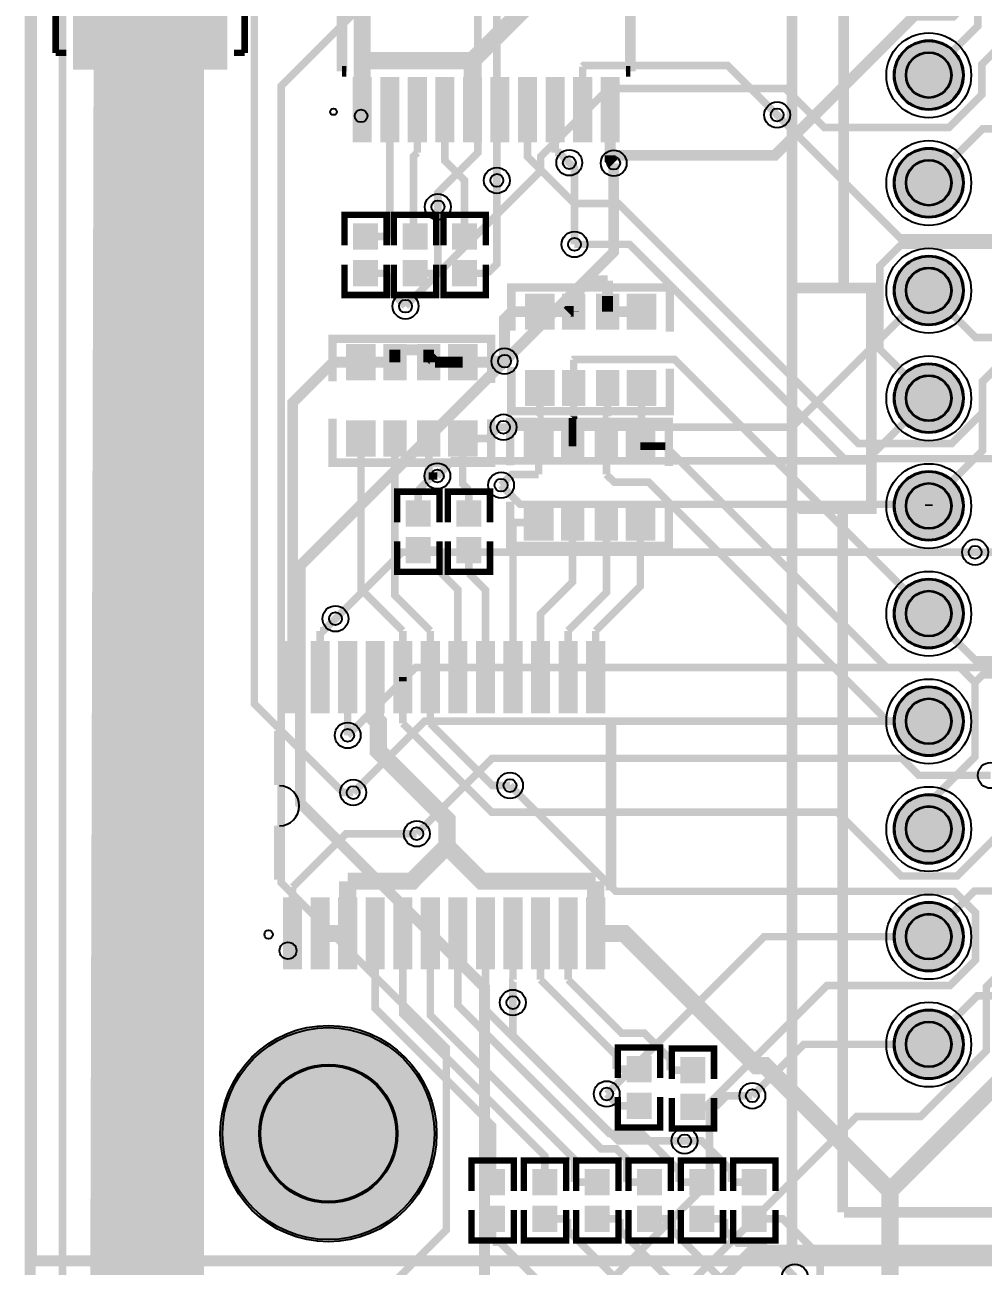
# Model space of a CAD drawing. Header units: millimetres. Extents: x 0 to 210, y -1 to 136.
# Drawn here: x -0.21 to 22.39, y 35.08 to 64.36 of the extents above; entities that cross this region are included whole.
import ezdxf

# ---------------------------------------------------------------- set-up
doc = ezdxf.new("R2010")
doc.units = ezdxf.units.MM
for name, color, linetype, true_color in [('BoardOutLine', 7, 'Continuous', 0xff00ff), ('BottomLayer', 7, 'Continuous', 0x0000ff), ('BottomSolderMaskLayer', 7, 'Continuous', 0xaa00ff), ('Document', 7, 'Continuous', 0xffffff), ('Hole', 7, 'Continuous', 0x222222), ('Multi-Layer', 7, 'Continuous', 0xc0c0c0), ('TopLayer', 7, 'Continuous', 0xff0000), ('TopPasteMaskLayer', 7, 'Continuous', 0x808080), ('TopSilkLayer', 7, 'Continuous', 0xffcc00), ('TopSolderMaskLayer', 7, 'Continuous', 0x800080)]:
    doc.layers.add(name, color=color, linetype=linetype, true_color=true_color)

msp = doc.modelspace()

# ---------------------------------------------------------------- hatches: boundary and pattern name
at = {"layer": 'BottomSolderMaskLayer'}
for points in [[(20.282, 63.17, 1), (21.933, 63.17, 1)], [(20.282, 60.63, 1), (21.933, 60.63, 1)], [(20.282, 58.09, 1), (21.933, 58.09, 1)], [(20.282, 55.55, 1), (21.933, 55.55, 1)], [(20.282, 53.01, 1), (21.933, 53.01, 1)], [(20.282, 50.47, 1), (21.933, 50.47, 1)], [(20.282, 47.93, 1), (21.933, 47.93, 1)], [(20.282, 45.39, 1), (21.933, 45.39, 1)], [(20.282, 42.85, 1), (21.933, 42.85, 1)], [(20.282, 40.31, 1), (21.933, 40.31, 1)], [(4.399, 38.204, 1), (9.5, 38.204, 1)]]:
    msp.add_hatch(color=256, dxfattribs=at).paths.add_polyline_path(points)
at = {"layer": 'Multi-Layer'}
for points in [[(20.308, 63.17, 1), (21.908, 63.17, 1)], [(20.308, 60.63, 1), (21.908, 60.63, 1)], [(20.308, 58.09, 1), (21.908, 58.09, 1)], [(20.308, 55.55, 1), (21.908, 55.55, 1)], [(20.308, 53.01, 1), (21.908, 53.01, 1)], [(20.308, 50.47, 1), (21.908, 50.47, 1)], [(20.308, 47.93, 1), (21.908, 47.93, 1)], [(20.308, 45.39, 1), (21.908, 45.39, 1)], [(20.308, 42.85, 1), (21.908, 42.85, 1)], [(20.308, 40.31, 1), (21.908, 40.31, 1)]]:
    msp.add_hatch(color=256, dxfattribs=at).paths.add_polyline_path(points)
at = {"layer": 'TopLayer'}
for points in [[(4.543, 63.328), (4.543, 67.328), (0.943, 67.328), (0.943, 63.328)], [(7.544, 63.103), (7.944, 63.103), (7.944, 61.609), (7.544, 61.609)], [(8.194, 63.103), (8.594, 63.103), (8.594, 61.609), (8.194, 61.609)], [(8.844, 63.103), (9.244, 63.103), (9.244, 61.609), (8.844, 61.609)], [(9.494, 63.103), (9.894, 63.103), (9.894, 61.609), (9.494, 61.609)], [(10.144, 63.103), (10.544, 63.103), (10.544, 61.609), (10.144, 61.609)], [(10.793, 63.103), (11.193, 63.103), (11.193, 61.609), (10.793, 61.609)], [(11.444, 63.103), (11.844, 63.103), (11.844, 61.609), (11.444, 61.609)], [(12.094, 63.103), (12.494, 63.103), (12.494, 61.609), (12.094, 61.609)], [(12.744, 63.103), (13.144, 63.103), (13.144, 61.609), (12.744, 61.609)], [(13.394, 63.103), (13.794, 63.103), (13.794, 61.609), (13.394, 61.609)], [(8.093, 59.078), (7.553, 59.078), (7.553, 59.644), (8.093, 59.644)], [(9.262, 59.078), (8.722, 59.078), (8.722, 59.644), (9.262, 59.644)], [(10.43, 59.078), (9.89, 59.078), (9.89, 59.644), (10.43, 59.644)], [(8.093, 58.778), (7.553, 58.778), (7.553, 58.212), (8.093, 58.212)], [(9.262, 58.778), (8.722, 58.778), (8.722, 58.212), (9.262, 58.212)], [(10.43, 58.778), (9.89, 58.778), (9.89, 58.212), (10.43, 58.212)], [(11.607, 57.992), (12.257, 57.992), (12.257, 57.192), (11.607, 57.192)], [(12.481, 57.992), (12.981, 57.992), (12.981, 57.192), (12.481, 57.192)], [(13.281, 57.992), (13.781, 57.992), (13.781, 57.192), (13.281, 57.192)], [(14.006, 57.992), (14.656, 57.992), (14.656, 57.192), (14.006, 57.192)], [(8.04, 55.998), (7.39, 55.998), (7.39, 56.798), (8.04, 56.798)], [(8.765, 55.998), (8.265, 55.998), (8.265, 56.798), (8.765, 56.798)], [(9.565, 55.998), (9.065, 55.998), (9.065, 56.798), (9.565, 56.798)], [(10.44, 55.998), (9.79, 55.998), (9.79, 56.798), (10.44, 56.798)], [(11.607, 56.192), (12.257, 56.192), (12.257, 55.392), (11.607, 55.392)], [(12.481, 56.192), (12.981, 56.192), (12.981, 55.392), (12.481, 55.392)], [(13.281, 56.192), (13.781, 56.192), (13.781, 55.392), (13.281, 55.392)], [(14.006, 56.192), (14.656, 56.192), (14.656, 55.392), (14.006, 55.392)], [(8.04, 54.198), (7.39, 54.198), (7.39, 54.998), (8.04, 54.998)], [(8.765, 54.198), (8.265, 54.198), (8.265, 54.998), (8.765, 54.998)], [(9.565, 54.198), (9.065, 54.198), (9.065, 54.998), (9.565, 54.998)], [(10.44, 54.198), (9.79, 54.198), (9.79, 54.998), (10.44, 54.998)], [(11.581, 54.817), (12.231, 54.817), (12.231, 54.017), (11.581, 54.017)], [(12.456, 54.817), (12.956, 54.817), (12.956, 54.017), (12.456, 54.017)], [(13.256, 54.817), (13.756, 54.817), (13.756, 54.017), (13.256, 54.017)], [(13.981, 54.817), (14.631, 54.817), (14.631, 54.017), (13.981, 54.017)], [(9.337, 52.549), (8.797, 52.549), (8.797, 53.115), (9.337, 53.115)], [(10.531, 52.549), (9.991, 52.549), (9.991, 53.115), (10.531, 53.115)], [(11.581, 53.017), (12.231, 53.017), (12.231, 52.217), (11.581, 52.217)], [(12.456, 53.017), (12.956, 53.017), (12.956, 52.217), (12.456, 52.217)], [(13.256, 53.017), (13.756, 53.017), (13.756, 52.217), (13.256, 52.217)], [(13.981, 53.017), (14.631, 53.017), (14.631, 52.217), (13.981, 52.217)], [(9.337, 52.249), (8.797, 52.249), (8.797, 51.684), (9.337, 51.684)], [(10.531, 52.249), (9.991, 52.249), (9.991, 51.684), (10.531, 51.684)], [(5.902, 49.795), (6.302, 49.795), (6.302, 48.145), (5.902, 48.145)], [(6.552, 49.795), (6.952, 49.795), (6.952, 48.145), (6.552, 48.145)], [(7.202, 49.795), (7.602, 49.795), (7.602, 48.145), (7.202, 48.145)], [(7.852, 49.795), (8.252, 49.795), (8.252, 48.145), (7.852, 48.145)], [(8.502, 49.795), (8.902, 49.795), (8.902, 48.145), (8.502, 48.145)], [(9.152, 49.795), (9.552, 49.795), (9.552, 48.145), (9.152, 48.145)], [(9.802, 49.795), (10.202, 49.795), (10.202, 48.145), (9.802, 48.145)], [(10.452, 49.795), (10.852, 49.795), (10.852, 48.145), (10.452, 48.145)], [(11.102, 49.795), (11.502, 49.795), (11.502, 48.145), (11.102, 48.145)], [(11.752, 49.795), (12.152, 49.795), (12.152, 48.145), (11.752, 48.145)], [(12.402, 49.795), (12.802, 49.795), (12.802, 48.145), (12.402, 48.145)], [(13.052, 49.795), (13.452, 49.795), (13.452, 48.145), (13.052, 48.145)], [(5.902, 43.75), (6.302, 43.75), (6.302, 42.1), (5.902, 42.1)], [(6.552, 43.75), (6.952, 43.75), (6.952, 42.1), (6.552, 42.1)], [(7.202, 43.75), (7.602, 43.75), (7.602, 42.1), (7.202, 42.1)], [(7.852, 43.75), (8.252, 43.75), (8.252, 42.1), (7.852, 42.1)], [(8.502, 43.75), (8.902, 43.75), (8.902, 42.1), (8.502, 42.1)], [(9.152, 43.75), (9.552, 43.75), (9.552, 42.1), (9.152, 42.1)], [(9.802, 43.75), (10.202, 43.75), (10.202, 42.1), (9.802, 42.1)], [(10.452, 43.75), (10.852, 43.75), (10.852, 42.1), (10.452, 42.1)], [(11.102, 43.75), (11.502, 43.75), (11.502, 42.1), (11.102, 42.1)], [(11.752, 43.75), (12.152, 43.75), (12.152, 42.1), (11.752, 42.1)], [(12.402, 43.75), (12.802, 43.75), (12.802, 42.1), (12.402, 42.1)], [(13.052, 43.75), (13.452, 43.75), (13.452, 42.1), (13.052, 42.1)], [(14.544, 39.443), (14.004, 39.443), (14.004, 40.008), (14.544, 40.008)], [(15.814, 39.417), (15.274, 39.417), (15.274, 39.983), (15.814, 39.983)], [(14.544, 39.143), (14.004, 39.143), (14.004, 38.577), (14.544, 38.577)], [(15.814, 39.117), (15.274, 39.117), (15.274, 38.552), (15.814, 38.552)], [(11.09, 36.777), (10.55, 36.777), (10.55, 37.343), (11.09, 37.343)], [(12.324, 36.776), (11.784, 36.776), (11.784, 37.341), (12.324, 37.341)], [(13.559, 36.776), (13.019, 36.776), (13.019, 37.341), (13.559, 37.341)], [(14.793, 36.776), (14.253, 36.776), (14.253, 37.341), (14.793, 37.341)], [(16.028, 36.776), (15.488, 36.776), (15.488, 37.341), (16.028, 37.341)], [(17.262, 36.776), (16.722, 36.776), (16.722, 37.341), (17.262, 37.341)], [(11.09, 36.477), (10.55, 36.477), (10.55, 35.911), (11.09, 35.911)], [(12.324, 36.476), (11.784, 36.476), (11.784, 35.91), (12.324, 35.91)], [(13.559, 36.476), (13.019, 36.476), (13.019, 35.91), (13.559, 35.91)], [(14.793, 36.476), (14.253, 36.476), (14.253, 35.91), (14.793, 35.91)], [(16.028, 36.476), (15.488, 36.476), (15.488, 35.91), (16.028, 35.91)], [(17.262, 36.476), (16.722, 36.476), (16.722, 35.91), (17.262, 35.91)]]:
    msp.add_hatch(color=256, dxfattribs=at).paths.add_polyline_path(points)
at = {"layer": 'TopPasteMaskLayer'}
for points in [[(4.543, 63.328), (4.543, 67.328), (0.943, 67.328), (0.943, 63.328)], [(7.544, 63.103), (7.944, 63.103), (7.944, 61.609), (7.544, 61.609)], [(8.194, 63.103), (8.594, 63.103), (8.594, 61.609), (8.194, 61.609)], [(8.844, 63.103), (9.244, 63.103), (9.244, 61.609), (8.844, 61.609)], [(9.494, 63.103), (9.894, 63.103), (9.894, 61.609), (9.494, 61.609)], [(10.144, 63.103), (10.544, 63.103), (10.544, 61.609), (10.144, 61.609)], [(10.793, 63.103), (11.193, 63.103), (11.193, 61.609), (10.793, 61.609)], [(11.444, 63.103), (11.844, 63.103), (11.844, 61.609), (11.444, 61.609)], [(12.094, 63.103), (12.494, 63.103), (12.494, 61.609), (12.094, 61.609)], [(12.744, 63.103), (13.144, 63.103), (13.144, 61.609), (12.744, 61.609)], [(13.394, 63.103), (13.794, 63.103), (13.794, 61.609), (13.394, 61.609)], [(8.053, 59.063), (7.593, 59.063), (7.553, 59.103), (7.553, 59.604), (7.593, 59.644), (8.053, 59.644), (8.093, 59.604), (8.093, 59.103)], [(9.222, 59.063), (8.762, 59.063), (8.722, 59.103), (8.722, 59.604), (8.762, 59.644), (9.222, 59.644), (9.262, 59.604), (9.262, 59.103)], [(10.39, 59.063), (9.93, 59.063), (9.89, 59.103), (9.89, 59.604), (9.93, 59.644), (10.39, 59.644), (10.43, 59.604), (10.43, 59.103)], [(8.053, 58.793), (7.593, 58.793), (7.553, 58.753), (7.553, 58.252), (7.593, 58.212), (8.053, 58.212), (8.093, 58.252), (8.093, 58.753)], [(9.222, 58.793), (8.762, 58.793), (8.722, 58.753), (8.722, 58.252), (8.762, 58.212), (9.222, 58.212), (9.262, 58.252), (9.262, 58.753)], [(10.39, 58.793), (9.93, 58.793), (9.89, 58.753), (9.89, 58.252), (9.93, 58.212), (10.39, 58.212), (10.43, 58.252), (10.43, 58.753)], [(11.607, 57.992), (12.257, 57.992), (12.257, 57.192), (11.607, 57.192)], [(12.481, 57.992), (12.981, 57.992), (12.981, 57.192), (12.481, 57.192)], [(13.281, 57.992), (13.781, 57.992), (13.781, 57.192), (13.281, 57.192)], [(14.006, 57.992), (14.656, 57.992), (14.656, 57.192), (14.006, 57.192)], [(8.04, 55.998), (7.39, 55.998), (7.39, 56.798), (8.04, 56.798)], [(8.765, 55.998), (8.265, 55.998), (8.265, 56.798), (8.765, 56.798)], [(9.565, 55.998), (9.065, 55.998), (9.065, 56.798), (9.565, 56.798)], [(10.44, 55.998), (9.79, 55.998), (9.79, 56.798), (10.44, 56.798)], [(11.607, 56.192), (12.257, 56.192), (12.257, 55.392), (11.607, 55.392)], [(12.481, 56.192), (12.981, 56.192), (12.981, 55.392), (12.481, 55.392)], [(13.281, 56.192), (13.781, 56.192), (13.781, 55.392), (13.281, 55.392)], [(14.006, 56.192), (14.656, 56.192), (14.656, 55.392), (14.006, 55.392)], [(8.04, 54.198), (7.39, 54.198), (7.39, 54.998), (8.04, 54.998)], [(8.765, 54.198), (8.265, 54.198), (8.265, 54.998), (8.765, 54.998)], [(9.565, 54.198), (9.065, 54.198), (9.065, 54.998), (9.565, 54.998)], [(10.44, 54.198), (9.79, 54.198), (9.79, 54.998), (10.44, 54.998)], [(11.581, 54.817), (12.231, 54.817), (12.231, 54.017), (11.581, 54.017)], [(12.456, 54.817), (12.956, 54.817), (12.956, 54.017), (12.456, 54.017)], [(13.256, 54.817), (13.756, 54.817), (13.756, 54.017), (13.256, 54.017)], [(13.981, 54.817), (14.631, 54.817), (14.631, 54.017), (13.981, 54.017)], [(9.297, 52.534), (8.837, 52.534), (8.797, 52.574), (8.797, 53.075), (8.837, 53.115), (9.297, 53.115), (9.337, 53.075), (9.337, 52.574)], [(10.491, 52.534), (10.031, 52.534), (9.991, 52.574), (9.991, 53.075), (10.031, 53.115), (10.491, 53.115), (10.531, 53.075), (10.531, 52.574)], [(11.581, 53.017), (12.231, 53.017), (12.231, 52.217), (11.581, 52.217)], [(12.456, 53.017), (12.956, 53.017), (12.956, 52.217), (12.456, 52.217)], [(13.256, 53.017), (13.756, 53.017), (13.756, 52.217), (13.256, 52.217)], [(13.981, 53.017), (14.631, 53.017), (14.631, 52.217), (13.981, 52.217)], [(9.297, 52.264), (8.837, 52.264), (8.797, 52.224), (8.797, 51.724), (8.837, 51.684), (9.297, 51.684), (9.337, 51.724), (9.337, 52.224)], [(10.491, 52.264), (10.031, 52.264), (9.991, 52.224), (9.991, 51.724), (10.031, 51.684), (10.491, 51.684), (10.531, 51.724), (10.531, 52.224)], [(5.902, 49.795), (6.302, 49.795), (6.302, 48.145), (5.902, 48.145)], [(6.552, 49.795), (6.952, 49.795), (6.952, 48.145), (6.552, 48.145)], [(7.202, 49.795), (7.602, 49.795), (7.602, 48.145), (7.202, 48.145)], [(7.852, 49.795), (8.252, 49.795), (8.252, 48.145), (7.852, 48.145)], [(8.502, 49.795), (8.902, 49.795), (8.902, 48.145), (8.502, 48.145)], [(9.152, 49.795), (9.552, 49.795), (9.552, 48.145), (9.152, 48.145)], [(9.802, 49.795), (10.202, 49.795), (10.202, 48.145), (9.802, 48.145)], [(10.452, 49.795), (10.852, 49.795), (10.852, 48.145), (10.452, 48.145)], [(11.102, 49.795), (11.502, 49.795), (11.502, 48.145), (11.102, 48.145)], [(11.752, 49.795), (12.152, 49.795), (12.152, 48.145), (11.752, 48.145)], [(12.402, 49.795), (12.802, 49.795), (12.802, 48.145), (12.402, 48.145)], [(13.052, 49.795), (13.452, 49.795), (13.452, 48.145), (13.052, 48.145)], [(5.902, 43.75), (6.302, 43.75), (6.302, 42.1), (5.902, 42.1)], [(6.552, 43.75), (6.952, 43.75), (6.952, 42.1), (6.552, 42.1)], [(7.202, 43.75), (7.602, 43.75), (7.602, 42.1), (7.202, 42.1)], [(7.852, 43.75), (8.252, 43.75), (8.252, 42.1), (7.852, 42.1)], [(8.502, 43.75), (8.902, 43.75), (8.902, 42.1), (8.502, 42.1)], [(9.152, 43.75), (9.552, 43.75), (9.552, 42.1), (9.152, 42.1)], [(9.802, 43.75), (10.202, 43.75), (10.202, 42.1), (9.802, 42.1)], [(10.452, 43.75), (10.852, 43.75), (10.852, 42.1), (10.452, 42.1)], [(11.102, 43.75), (11.502, 43.75), (11.502, 42.1), (11.102, 42.1)], [(11.752, 43.75), (12.152, 43.75), (12.152, 42.1), (11.752, 42.1)], [(12.402, 43.75), (12.802, 43.75), (12.802, 42.1), (12.402, 42.1)], [(13.052, 43.75), (13.452, 43.75), (13.452, 42.1), (13.052, 42.1)], [(14.504, 39.428), (14.044, 39.428), (14.004, 39.468), (14.004, 39.968), (14.044, 40.008), (14.504, 40.008), (14.544, 39.968), (14.544, 39.468)], [(15.774, 39.402), (15.314, 39.402), (15.274, 39.442), (15.274, 39.943), (15.314, 39.983), (15.774, 39.983), (15.814, 39.943), (15.814, 39.442)], [(14.504, 39.158), (14.044, 39.158), (14.004, 39.118), (14.004, 38.617), (14.044, 38.577), (14.504, 38.577), (14.544, 38.617), (14.544, 39.118)], [(15.774, 39.132), (15.314, 39.132), (15.274, 39.092), (15.274, 38.592), (15.314, 38.552), (15.774, 38.552), (15.814, 38.592), (15.814, 39.092)], [(11.05, 36.762), (10.59, 36.762), (10.55, 36.802), (10.55, 37.303), (10.59, 37.343), (11.05, 37.343), (11.09, 37.303), (11.09, 36.802)], [(12.284, 36.761), (11.824, 36.761), (11.784, 36.801), (11.784, 37.301), (11.824, 37.341), (12.284, 37.341), (12.324, 37.301), (12.324, 36.801)], [(13.519, 36.761), (13.059, 36.761), (13.019, 36.801), (13.019, 37.301), (13.059, 37.341), (13.519, 37.341), (13.559, 37.301), (13.559, 36.801)], [(14.753, 36.761), (14.293, 36.761), (14.253, 36.801), (14.253, 37.301), (14.293, 37.341), (14.753, 37.341), (14.793, 37.301), (14.793, 36.801)], [(15.988, 36.761), (15.528, 36.761), (15.488, 36.801), (15.488, 37.301), (15.528, 37.341), (15.988, 37.341), (16.028, 37.301), (16.028, 36.801)], [(17.222, 36.761), (16.762, 36.761), (16.722, 36.801), (16.722, 37.301), (16.762, 37.341), (17.222, 37.341), (17.262, 37.301), (17.262, 36.801)], [(11.05, 36.492), (10.59, 36.492), (10.55, 36.452), (10.55, 35.951), (10.59, 35.911), (11.05, 35.911), (11.09, 35.951), (11.09, 36.452)], [(12.284, 36.491), (11.824, 36.491), (11.784, 36.451), (11.784, 35.95), (11.824, 35.91), (12.284, 35.91), (12.324, 35.95), (12.324, 36.451)], [(13.519, 36.491), (13.059, 36.491), (13.019, 36.451), (13.019, 35.95), (13.059, 35.91), (13.519, 35.91), (13.559, 35.95), (13.559, 36.451)], [(14.753, 36.491), (14.293, 36.491), (14.253, 36.451), (14.253, 35.95), (14.293, 35.91), (14.753, 35.91), (14.793, 35.95), (14.793, 36.451)], [(15.988, 36.491), (15.528, 36.491), (15.488, 36.451), (15.488, 35.95), (15.528, 35.91), (15.988, 35.91), (16.028, 35.95), (16.028, 36.451)], [(17.222, 36.491), (16.762, 36.491), (16.722, 36.451), (16.722, 35.95), (16.762, 35.91), (17.222, 35.91), (17.262, 35.95), (17.262, 36.451)]]:
    msp.add_hatch(color=256, dxfattribs=at).paths.add_polyline_path(points)
at = {"layer": 'TopSolderMaskLayer'}
for points in [[(4.566, 63.3), (4.566, 67.356), (0.92, 67.356), (0.92, 63.3)], [(20.282, 63.17, 1), (21.933, 63.17, 1)], [(7.519, 63.128), (7.969, 63.128), (7.969, 61.584), (7.519, 61.584)], [(8.169, 63.128), (8.62, 63.128), (8.62, 61.584), (8.169, 61.584)], [(8.819, 63.128), (9.27, 63.128), (9.27, 61.584), (8.819, 61.584)], [(9.469, 63.128), (9.92, 63.128), (9.92, 61.584), (9.469, 61.584)], [(10.119, 63.128), (10.569, 63.128), (10.569, 61.584), (10.119, 61.584)], [(10.767, 63.128), (11.218, 63.128), (11.218, 61.584), (10.767, 61.584)], [(11.419, 63.128), (11.869, 63.128), (11.869, 61.584), (11.419, 61.584)], [(12.069, 63.128), (12.519, 63.128), (12.519, 61.584), (12.069, 61.584)], [(12.719, 63.128), (13.169, 63.128), (13.169, 61.584), (12.719, 61.584)], [(13.369, 63.128), (13.819, 63.128), (13.819, 61.584), (13.369, 61.584)], [(20.282, 60.63, 1), (21.933, 60.63, 1)], [(8.117, 59.052), (7.529, 59.052), (7.529, 59.67), (8.117, 59.67)], [(9.286, 59.052), (8.697, 59.052), (8.697, 59.67), (9.286, 59.67)], [(10.454, 59.052), (9.866, 59.052), (9.866, 59.67), (10.454, 59.67)], [(20.282, 58.09, 1), (21.933, 58.09, 1)], [(8.117, 58.805), (7.529, 58.805), (7.529, 58.186), (8.117, 58.186)], [(9.286, 58.805), (8.697, 58.805), (8.697, 58.186), (9.286, 58.186)], [(10.454, 58.805), (9.866, 58.805), (9.866, 58.186), (10.454, 58.186)], [(11.581, 58.017), (12.282, 58.017), (12.282, 57.167), (11.581, 57.167)], [(12.456, 58.017), (13.007, 58.017), (13.007, 57.167), (12.456, 57.167)], [(13.256, 58.017), (13.807, 58.017), (13.807, 57.167), (13.256, 57.167)], [(13.981, 58.017), (14.682, 58.017), (14.682, 57.167), (13.981, 57.167)], [(8.066, 55.973), (7.365, 55.973), (7.365, 56.824), (8.066, 56.824)], [(8.79, 55.973), (8.24, 55.973), (8.24, 56.824), (8.79, 56.824)], [(9.59, 55.973), (9.04, 55.973), (9.04, 56.824), (9.59, 56.824)], [(10.465, 55.973), (9.765, 55.973), (9.765, 56.824), (10.465, 56.824)], [(11.581, 56.217), (12.282, 56.217), (12.282, 55.367), (11.581, 55.367)], [(12.456, 56.217), (13.007, 56.217), (13.007, 55.367), (12.456, 55.367)], [(13.256, 56.217), (13.807, 56.217), (13.807, 55.367), (13.256, 55.367)], [(13.981, 56.217), (14.682, 56.217), (14.682, 55.367), (13.981, 55.367)], [(20.282, 55.55, 1), (21.933, 55.55, 1)], [(8.066, 54.173), (7.365, 54.173), (7.365, 55.024), (8.066, 55.024)], [(8.79, 54.173), (8.24, 54.173), (8.24, 55.024), (8.79, 55.024)], [(9.59, 54.173), (9.04, 54.173), (9.04, 55.024), (9.59, 55.024)], [(10.465, 54.173), (9.765, 54.173), (9.765, 55.024), (10.465, 55.024)], [(11.556, 54.842), (12.257, 54.842), (12.257, 53.992), (11.556, 53.992)], [(12.431, 54.842), (12.981, 54.842), (12.981, 53.992), (12.431, 53.992)], [(13.231, 54.842), (13.781, 54.842), (13.781, 53.992), (13.231, 53.992)], [(13.956, 54.842), (14.656, 54.842), (14.656, 53.992), (13.956, 53.992)], [(20.282, 53.01, 1), (21.933, 53.01, 1)], [(9.362, 52.523), (8.773, 52.523), (8.773, 53.142), (9.362, 53.142)], [(10.555, 52.523), (9.967, 52.523), (9.967, 53.142), (10.555, 53.142)], [(11.556, 53.042), (12.257, 53.042), (12.257, 52.192), (11.556, 52.192)], [(12.431, 53.042), (12.981, 53.042), (12.981, 52.192), (12.431, 52.192)], [(13.231, 53.042), (13.781, 53.042), (13.781, 52.192), (13.231, 52.192)], [(13.956, 53.042), (14.656, 53.042), (14.656, 52.192), (13.956, 52.192)], [(9.362, 52.276), (8.773, 52.276), (8.773, 51.657), (9.362, 51.657)], [(10.555, 52.276), (9.967, 52.276), (9.967, 51.657), (10.555, 51.657)], [(20.282, 50.47, 1), (21.933, 50.47, 1)], [(5.877, 49.821), (6.327, 49.821), (6.327, 48.12), (5.877, 48.12)], [(6.527, 49.821), (6.977, 49.821), (6.977, 48.12), (6.527, 48.12)], [(7.177, 49.821), (7.627, 49.821), (7.627, 48.12), (7.177, 48.12)], [(7.827, 49.821), (8.277, 49.821), (8.277, 48.12), (7.827, 48.12)], [(8.477, 49.821), (8.927, 49.821), (8.927, 48.12), (8.477, 48.12)], [(9.127, 49.821), (9.577, 49.821), (9.577, 48.12), (9.127, 48.12)], [(9.777, 49.821), (10.227, 49.821), (10.227, 48.12), (9.777, 48.12)], [(10.427, 49.821), (10.877, 49.821), (10.877, 48.12), (10.427, 48.12)], [(11.077, 49.821), (11.527, 49.821), (11.527, 48.12), (11.077, 48.12)], [(11.727, 49.821), (12.177, 49.821), (12.177, 48.12), (11.727, 48.12)], [(12.377, 49.821), (12.827, 49.821), (12.827, 48.12), (12.377, 48.12)], [(13.027, 49.821), (13.477, 49.821), (13.477, 48.12), (13.027, 48.12)], [(20.282, 47.93, 1), (21.933, 47.93, 1)], [(20.282, 45.39, 1), (21.933, 45.39, 1)], [(5.877, 43.775), (6.327, 43.775), (6.327, 42.075), (5.877, 42.075)], [(6.527, 43.775), (6.977, 43.775), (6.977, 42.075), (6.527, 42.075)], [(7.177, 43.775), (7.627, 43.775), (7.627, 42.075), (7.177, 42.075)], [(7.827, 43.775), (8.277, 43.775), (8.277, 42.075), (7.827, 42.075)], [(8.477, 43.775), (8.927, 43.775), (8.927, 42.075), (8.477, 42.075)], [(9.127, 43.775), (9.577, 43.775), (9.577, 42.075), (9.127, 42.075)], [(9.777, 43.775), (10.227, 43.775), (10.227, 42.075), (9.777, 42.075)], [(10.427, 43.775), (10.877, 43.775), (10.877, 42.075), (10.427, 42.075)], [(11.077, 43.775), (11.527, 43.775), (11.527, 42.075), (11.077, 42.075)], [(11.727, 43.775), (12.177, 43.775), (12.177, 42.075), (11.727, 42.075)], [(12.377, 43.775), (12.827, 43.775), (12.827, 42.075), (12.377, 42.075)], [(13.027, 43.775), (13.477, 43.775), (13.477, 42.075), (13.027, 42.075)], [(20.282, 42.85, 1), (21.933, 42.85, 1)], [(20.282, 40.31, 1), (21.933, 40.31, 1)], [(4.399, 38.204, 1), (9.5, 38.204, 1)], [(14.569, 39.416), (13.98, 39.416), (13.98, 40.035), (14.569, 40.035)], [(15.839, 39.391), (15.25, 39.391), (15.25, 40.01), (15.839, 40.01)], [(14.569, 39.169), (13.98, 39.169), (13.98, 38.551), (14.569, 38.551)], [(15.839, 39.144), (15.25, 39.144), (15.25, 38.525), (15.839, 38.525)], [(11.115, 36.75), (10.526, 36.75), (10.526, 37.369), (11.115, 37.369)], [(12.349, 36.749), (11.76, 36.749), (11.76, 37.368), (12.349, 37.368)], [(13.583, 36.749), (12.995, 36.749), (12.995, 37.368), (13.583, 37.368)], [(14.818, 36.749), (14.229, 36.749), (14.229, 37.368), (14.818, 37.368)], [(16.052, 36.749), (15.464, 36.749), (15.464, 37.368), (16.052, 37.368)], [(17.286, 36.749), (16.698, 36.749), (16.698, 37.368), (17.286, 37.368)], [(11.115, 36.503), (10.526, 36.503), (10.526, 35.885), (11.115, 35.885)], [(12.349, 36.502), (11.76, 36.502), (11.76, 35.884), (12.349, 35.884)], [(13.583, 36.502), (12.995, 36.502), (12.995, 35.884), (13.583, 35.884)], [(14.818, 36.502), (14.229, 36.502), (14.229, 35.884), (14.818, 35.884)], [(16.052, 36.502), (15.464, 36.502), (15.464, 35.884), (16.052, 35.884)], [(17.286, 36.502), (16.698, 36.502), (16.698, 35.884), (17.286, 35.884)]]:
    msp.add_hatch(color=256, dxfattribs=at).paths.add_polyline_path(points)

# ---------------------------------------------------------------- linework, layer by layer
at = {"layer": 'BoardOutLine', "const_width": 0.254}
msp.add_lwpolyline([(-0.086, 135.625), (209.914, 135.625), (209.914, -0.375), (-0.086, -0.375), (-0.086, 135.625)], close=True, dxfattribs=at)
at = {"layer": 'BottomLayer'}
for points, const_width in [([(8.686, 11.241), (3.911, 11.241), (2.54, 12.613), (2.717, 77.053), (4.79, 79.123)], 2.54), ([(8.686, 11.241), (3.911, 11.241), (2.54, 12.613), (2.717, 77.053), (4.79, 79.123), (4.788, 79.123)], 0.406), ([(55.696, 75.01), (29.441, 75.01), (23.832, 69.401), (23.177, 69.401), (22.265, 68.488), (22.265, 64.327), (21.108, 63.17)], 0.178), ([(13.882, 73.971), (13.442, 74.411), (12.287, 74.411), (10.472, 72.596), (10.472, 61.344), (9.53, 60.402), (9.53, 60.062)], 0.178), ([(12.507, 73.82), (10.921, 72.234), (10.921, 60.686)], 0.178), ([(55.603, 72.89), (54.888, 73.605), (36.809, 73.605), (33.159, 69.955), (29.942, 69.955), (25.517, 65.529), (25.517, 63.435), (23.982, 61.9), (22.378, 61.9), (21.108, 60.63)], 0.178), ([(28.124, 71.005), (24.958, 67.839), (24.958, 65.43), (23.968, 64.44), (23.374, 64.44), (22.362, 63.428), (22.362, 62.712), (21.582, 61.932), (18.643, 61.932), (17.723, 62.852), (13.557, 62.852), (11.955, 61.25), (11.955, 60.91), (8.766, 57.721)], 0.178), ([(126.62, 33.986), (126.072, 33.438), (126.072, 25.462), (105.661, 5.051), (102.32, 5.051), (102.191, 5.18), (62.024, 5.18), (61.425, 4.58), (43.446, 4.58), (42.852, 5.175), (13.561, 5.175), (11.316, 7.42), (11.316, 24.013), (8.594, 26.735), (8.594, 34.796), (9.73, 35.932), (9.73, 40.226), (5.834, 44.123), (5.834, 62.911), (9.326, 66.404)], 0.178), ([(21.108, 58.09), (22.219, 56.979), (24.058, 56.979), (26.651, 59.572), (26.651, 60.675), (28.755, 62.778), (30.063, 62.778)], 0.178), ([(25.286, 59.333), (20.43, 59.333), (17.533, 62.231)], 0.178), ([(11.102, 56.422), (13.677, 58.998), (13.677, 61.092)], 0.254), ([(12.63, 61.104), (12.752, 60.982), (12.752, 59.177)], 0.178), ([(21.108, 53.047), (22.378, 54.317), (22.378, 55.931), (23.066, 56.619), (24.279, 56.619), (27.765, 60.104), (27.765, 60.978)], 0.178), ([(21.108, 58.09), (17.882, 54.864), (11.077, 54.864)], 0.178), ([(12.31, 29.619), (10.825, 31.104), (10.825, 31.87), (10.629, 32.067), (10.629, 41.656), (6.286, 45.999), (6.286, 51.606), (11.102, 56.422)], 0.254), ([(21.108, 55.55), (19.629, 54.072), (9.875, 54.072), (9.517, 53.714)], 0.178), ([(21.108, 53.047), (11.472, 53.047), (11.02, 53.498)], 0.178), ([(21.108, 53.01), (21.108, 53.047)], 0.178), ([(22.202, 51.916), (8.681, 51.916), (7.114, 50.349)], 0.178), ([(25.297, 48.695), (24.792, 49.2), (9.005, 49.2), (7.402, 47.597)], 0.178), ([(21.108, 47.93), (9.213, 47.93), (7.532, 46.249)], 0.178), ([(22.57, 46.654), (20.872, 46.654), (20.471, 47.056), (10.81, 47.056), (9.032, 45.277)], 0.178), ([(11.232, 46.413), (13.726, 43.919), (21.707, 43.919), (22.21, 43.415), (22.21, 42.301), (21.605, 41.695), (18.704, 41.695), (15.935, 38.926), (15.935, 37.071), (12.342, 33.479)], 0.178), ([(23.648, 42.85), (22.466, 41.669), (22.466, 40.155), (20.92, 38.609), (19.409, 38.609), (12.268, 31.467), (12.268, 31.307)], 0.178), ([(21.108, 42.85), (17.223, 42.85), (13.512, 39.139)], 0.178), ([(11.299, 41.294), (11.299, 40.521), (13.786, 38.034), (15.348, 38.034)], 0.178), ([(21.108, 40.31), (18.16, 40.31), (16.947, 39.097)], 0.178), ([(29.97, 35.454), (16.935, 35.454), (13.538, 32.057), (13.538, 30.847), (12.31, 29.619)], 0.254)]:
    msp.add_lwpolyline(points, dxfattribs=dict(at, const_width=const_width))
at = {"layer": 'BottomSolderMaskLayer'}
for centre, radius in [((21.108, 63.17), 0.825), ((21.107, 63.17), 0.542), ((21.108, 60.63), 0.825), ((21.107, 60.63), 0.542), ((21.108, 58.09), 0.825), ((21.107, 58.09), 0.542), ((21.108, 55.55), 0.825), ((21.107, 55.55), 0.542), ((21.108, 53.01), 0.825), ((21.107, 53.01), 0.542), ((21.108, 50.47), 0.825), ((21.107, 50.47), 0.542), ((21.108, 47.93), 0.825), ((21.107, 47.93), 0.542), ((21.108, 45.39), 0.825), ((21.107, 45.39), 0.542), ((21.108, 42.85), 0.825), ((21.107, 42.85), 0.542), ((21.108, 40.31), 0.825), ((6.949, 38.204), 2.551), ((21.107, 40.31), 0.542), ((6.948, 38.204), 1.633)]:
    msp.add_circle(centre, radius, dxfattribs=at)
at = {"layer": 'Document'}
for centre, radius in [((7.719, 62.206), 0.15), ((5.994, 42.519), 0.2)]:
    msp.add_circle(centre, radius, dxfattribs=at)
at = {"layer": 'Hole'}
for centre in [(17.532, 62.231), (12.63, 61.104), (13.677, 61.092), (10.921, 60.686), (9.53, 60.062), (12.752, 59.177), (8.766, 57.721), (11.102, 56.422), (11.077, 54.864), (9.517, 53.714), (11.02, 53.498), (22.202, 51.916), (7.114, 50.349), (7.402, 47.597), (11.231, 46.413), (7.532, 46.248), (9.032, 45.277), (11.299, 41.294), (13.512, 39.139), (16.947, 39.097), (15.348, 38.034)]:
    msp.add_circle(centre, 0.152, dxfattribs=at)
at = {"layer": 'Multi-Layer'}
for centre, radius in [((21.108, 63.17), 0.8), ((21.107, 63.17), 0.525), ((17.532, 62.231), 0.305), ((12.63, 61.104), 0.305), ((13.677, 61.092), 0.305), ((21.108, 60.63), 0.8), ((10.921, 60.686), 0.305), ((21.107, 60.63), 0.525), ((9.53, 60.062), 0.305), ((12.752, 59.177), 0.305), ((21.108, 58.09), 0.8), ((21.107, 58.09), 0.525), ((8.766, 57.721), 0.305), ((11.102, 56.422), 0.305), ((21.108, 55.55), 0.8), ((21.107, 55.55), 0.525), ((11.077, 54.864), 0.305), ((9.517, 53.714), 0.305), ((11.02, 53.498), 0.305), ((21.108, 53.01), 0.8), ((21.107, 53.01), 0.525), ((22.202, 51.916), 0.305), ((21.108, 50.47), 0.8), ((21.107, 50.47), 0.525), ((7.114, 50.349), 0.305), ((21.108, 47.93), 0.8), ((21.107, 47.93), 0.525), ((7.402, 47.597), 0.305), ((22.57, 46.654), 0.305), ((7.532, 46.248), 0.305), ((11.231, 46.413), 0.305), ((21.108, 45.39), 0.8), ((21.107, 45.39), 0.525), ((9.032, 45.277), 0.305), ((21.108, 42.85), 0.8), ((21.107, 42.85), 0.525), ((11.299, 41.294), 0.305), ((21.108, 40.31), 0.8), ((6.949, 38.204), 2.5), ((21.107, 40.31), 0.525), ((6.948, 38.204), 1.6), ((13.512, 39.139), 0.305), ((16.947, 39.097), 0.305), ((15.348, 38.034), 0.305), ((17.949, 34.819), 0.305)]:
    msp.add_circle(centre, radius, dxfattribs=at)
at = {"layer": 'TopLayer'}
for points, const_width in [([(49.026, 83.106), (19.539, 83.106), (13.658, 77.225), (7.323, 77.225), (4.169, 74.07), (4.169, 71.4), (5.201, 70.368), (5.201, 48.34), (7.292, 46.249), (7.532, 46.249)], 0.178), ([(52.578, 69.951), (51.308, 68.681), (49.273, 68.681), (48.768, 68.175), (48.768, 66.779), (47.73, 65.741), (46.15, 65.741), (42.854, 62.444), (35.893, 62.444), (33.672, 60.224), (24.877, 60.224), (23.813, 59.159), (20.443, 59.159), (19.952, 58.668), (19.952, 56.706), (21.108, 55.55)], 0.178), ([(86.969, 69.951), (83.161, 66.142), (73.505, 66.142), (72.212, 64.85), (63.292, 64.85), (61.564, 63.122), (61.564, 60.459), (65.545, 56.477), (65.545, 55.729), (64.794, 54.978), (58.2, 54.978), (56.716, 53.494), (39.575, 53.494), (38.862, 52.781), (38.862, 51.914), (38.053, 51.105), (36.986, 51.105), (33.524, 47.642), (27.439, 47.642), (25.703, 49.379), (22.199, 49.379), (21.108, 50.47)], 0.178), ([(13.594, 61.279), (17.479, 61.279), (20.779, 64.579), (21.672, 64.579), (22.238, 65.146), (22.238, 66.274), (21.533, 66.98), (20.776, 66.98), (19.213, 68.543), (19.213, 69.633)], 0.254), ([(123.687, 30.293), (123.687, 18.411), (131.413, 10.686), (131.413, 8.571), (128.2, 5.359), (6.344, 5.359), (0.674, 11.029), (0.674, 67.545), (1.032, 67.903), (4.537, 67.903)], 0.178), ([(7.744, 67.403), (7.744, 63.51)], 0.406), ([(127.33, 6.898), (7.061, 6.898), (2.743, 11.216), (2.743, 60.706), (2.743, 60.706), (2.743, 65.329)], 2.54), ([(21.108, 65.71), (12.544, 65.71), (10.344, 63.51)], 0.406), ([(2.743, 63.018), (2.743, 65.329)], 0.178), ([(2.743, 63.018), (2.743, 63.018), (2.743, 65.328)], 0.178), ([(7.744, 63.51), (10.344, 63.51)], 0.406), ([(7.744, 62.356), (7.744, 63.51)], 0.406), ([(10.344, 62.356), (10.344, 63.51)], 0.406), ([(17.533, 62.231), (16.368, 63.396), (12.97, 63.396), (12.944, 63.37)], 0.178), ([(12.944, 62.356), (12.944, 63.37)], 0.178), ([(13.35, 6.898), (7.061, 6.898), (2.743, 11.216), (2.743, 60.706), (2.743, 60.706), (2.743, 63.018)], 0.178), ([(8.394, 62.356), (8.394, 59.395), (8.36, 59.361)], 0.178), ([(9.044, 62.356), (9.044, 61.342)], 0.178), ([(10.16, 59.911), (10.16, 60.685), (9.694, 61.151), (9.694, 62.356)], 0.178), ([(29.439, 56.414), (29.234, 56.619), (23.049, 56.619), (22.378, 55.948), (22.378, 55.211), (21.648, 54.481), (19.443, 54.481), (13.781, 60.143), (12.748, 60.143), (11.644, 61.247), (11.644, 62.356)], 0.178), ([(12.294, 62.356), (12.294, 61.342)], 0.178), ([(13.594, 62.356), (13.594, 61.279)], 0.254), ([(9.044, 61.342), (8.957, 61.255), (8.957, 59.396), (8.992, 59.361)], 0.178), ([(12.294, 61.342), (12.391, 61.342), (12.63, 61.104)], 0.178), ([(13.677, 61.092), (13.594, 61.175), (13.594, 61.279)], 0.254), ([(41.955, 61.119), (38.449, 61.119), (34.533, 57.203), (34.533, 54.621), (32.618, 52.705), (26.326, 52.705), (25.537, 51.916), (22.202, 51.916)], 0.178), ([(10.921, 60.686), (10.921, 58.719), (10.697, 58.495)], 0.178), ([(9.53, 60.062), (9.53, 58.497), (9.529, 58.495)], 0.178), ([(10.16, 59.361), (10.16, 59.911)], 0.178), ([(7.823, 59.361), (8.36, 59.361)], 0.178), ([(29.439, 53.874), (29.189, 54.124), (19.108, 54.124), (14.054, 59.177), (12.752, 59.177)], 0.178), ([(7.823, 58.495), (8.36, 58.495)], 0.178), ([(8.36, 58.495), (8.36, 58.127), (8.766, 57.721)], 0.178), ([(8.992, 58.495), (9.529, 58.495)], 0.178), ([(10.16, 58.495), (10.697, 58.495)], 0.178), ([(12.731, 57.596), (12.731, 57.959), (13.095, 58.323), (13.531, 58.323)], 0.254), ([(13.531, 57.957), (13.531, 58.323)], 0.254), ([(13.531, 57.592), (13.531, 57.957)], 0.254), ([(13.531, 57.957), (13.676, 57.813), (13.676, 57.592)], 0.254), ([(11.102, 56.422), (11.102, 57.418), (11.276, 57.592)], 0.254), ([(11.932, 57.592), (11.276, 57.592)], 0.254), ([(11.932, 57.592), (12.587, 57.592)], 0.254), ([(12.587, 57.592), (12.591, 57.596), (12.731, 57.596)], 0.254), ([(12.731, 57.592), (12.731, 57.596)], 0.254), ([(14.331, 57.592), (13.676, 57.592)], 0.254), ([(8.371, 56.398), (8.371, 56.547), (8.515, 56.691)], 0.254), ([(8.515, 56.691), (9.315, 56.691)], 0.254), ([(8.515, 56.398), (8.515, 56.691)], 0.254), ([(9.315, 56.545), (9.315, 56.691)], 0.254), ([(7.06, 56.398), (6.102, 55.441), (6.102, 48.97)], 0.254), ([(7.715, 56.398), (7.06, 56.398)], 0.254), ([(7.715, 56.398), (8.371, 56.398)], 0.254), ([(9.315, 56.398), (9.315, 56.545)], 0.254), ([(9.315, 56.545), (9.46, 56.4), (9.46, 56.398)], 0.254), ([(9.787, 56.398), (9.46, 56.398)], 0.254), ([(9.787, 56.398), (10.115, 56.398)], 0.254), ([(10.115, 56.398), (10.771, 56.398)], 0.254), ([(11.102, 56.422), (10.794, 56.422), (10.771, 56.398)], 0.254), ([(12.731, 56.459), (12.733, 56.461), (15.117, 56.461), (21.108, 50.47)], 0.178), ([(12.731, 55.792), (12.731, 56.459)], 0.178), ([(11.906, 55.084), (11.932, 55.11), (11.932, 55.792)], 0.178), ([(12.731, 55.792), (12.731, 55.125)], 0.178), ([(13.531, 55.792), (13.531, 55.125)], 0.178), ([(14.602, 54.417), (14.331, 54.688), (14.331, 55.792)], 0.178), ([(11.906, 54.417), (11.906, 55.084)], 0.178), ([(12.706, 55.084), (12.731, 55.11), (12.731, 55.125)], 0.178), ([(12.706, 54.751), (12.706, 55.084)], 0.178), ([(13.531, 55.125), (13.506, 55.1), (13.506, 54.417)], 0.178), ([(10.707, 54.598), (10.973, 54.864), (11.077, 54.864)], 0.178), ([(12.706, 54.751), (12.706, 54.417)], 0.178), ([(8.702, 50.062), (7.715, 51.049), (7.715, 54.598)], 0.178), ([(9.352, 50.062), (8.515, 50.9), (8.515, 54.598)], 0.178), ([(9.315, 53.714), (9.315, 54.598)], 0.178), ([(10.261, 53.382), (10.115, 53.528), (10.115, 54.598)], 0.178), ([(10.115, 54.598), (10.707, 54.598)], 0.178), ([(11.906, 54.417), (11.906, 53.75)], 0.178), ([(13.506, 54.417), (13.506, 53.75)], 0.178), ([(14.306, 54.417), (14.602, 54.417)], 0.178), ([(14.602, 54.417), (14.898, 54.417)], 0.178), ([(22.199, 48.846), (21.845, 49.2), (20.115, 49.2), (14.898, 54.417)], 0.178), ([(9.067, 53.382), (9.315, 53.63), (9.315, 53.714)], 0.178), ([(9.315, 53.714), (9.517, 53.714)], 0.178), ([(11.02, 53.498), (11.272, 53.75), (11.906, 53.75)], 0.178), ([(21.108, 47.93), (20.142, 47.93), (14.501, 53.571), (13.686, 53.571), (13.506, 53.75)], 0.178), ([(9.067, 52.832), (9.067, 53.382)], 0.178), ([(10.261, 52.832), (10.261, 53.382)], 0.178), ([(11.302, 48.97), (11.302, 52.605), (11.314, 52.617)], 0.178), ([(11.906, 52.617), (11.314, 52.617)], 0.178), ([(11.952, 48.97), (11.952, 50.458), (12.706, 51.212), (12.706, 52.617)], 0.178), ([(12.602, 50.062), (13.506, 50.966), (13.506, 52.617)], 0.178), ([(13.252, 50.062), (14.306, 51.116), (14.306, 52.617)], 0.178), ([(9.067, 51.967), (9.604, 51.967)], 0.178), ([(10.002, 48.97), (10.002, 51.032), (9.604, 51.43), (9.604, 51.967)], 0.178), ([(10.261, 51.967), (10.261, 51.417)], 0.178), ([(10.261, 51.417), (10.652, 51.026), (10.652, 48.97)], 0.178), ([(7.114, 50.349), (6.827, 50.062), (6.752, 50.062)], 0.178), ([(6.752, 48.97), (6.752, 50.062)], 0.178), ([(8.702, 48.97), (8.702, 50.062)], 0.178), ([(9.352, 49.516), (9.352, 50.062)], 0.178), ([(12.602, 48.97), (12.602, 50.062)], 0.178), ([(13.252, 48.97), (13.252, 50.062)], 0.178), ([(9.352, 49.516), (9.352, 48.97)], 0.178), ([(7.402, 47.597), (7.402, 48.97)], 0.178), ([(9.743, 44.983), (9.743, 45.612), (8.126, 47.229), (8.126, 47.912), (8.052, 47.986), (8.052, 48.97)], 0.406), ([(8.702, 48.87), (8.702, 48.97)], 0.178), ([(8.702, 48.87), (8.702, 47.878)], 0.178), ([(9.352, 48.97), (9.352, 47.878)], 0.178), ([(21.108, 45.39), (21.108, 46.003), (22.199, 47.094), (22.199, 48.846)], 0.178), ([(22.199, 48.846), (22.374, 49.021), (24.16, 49.021), (25.059, 48.122), (25.206, 48.122), (28.664, 44.664), (34.649, 44.664)], 0.178), ([(8.702, 47.878), (10.793, 45.787), (18.952, 45.787), (20.459, 44.28), (21.779, 44.28), (22.889, 45.39), (23.648, 45.39)], 0.178), ([(9.352, 47.878), (10.818, 46.413), (11.232, 46.413)], 0.178), ([(9.032, 45.277), (7.362, 45.277), (6.102, 44.017)], 0.178), ([(7.402, 44.157), (8.918, 44.157), (9.743, 44.983)], 0.406), ([(13.252, 44.157), (10.569, 44.157), (9.743, 44.983)], 0.406), ([(7.402, 42.925), (7.402, 44.157)], 0.406), ([(13.252, 42.925), (13.252, 44.157)], 0.406), ([(6.102, 42.925), (6.102, 44.017)], 0.178), ([(21.108, 42.85), (22.184, 43.926), (24.252, 43.926), (27.955, 40.224), (37.067, 40.224), (41.033, 36.258), (56.627, 36.258)], 0.178), ([(6.752, 42.925), (7.402, 42.925)], 0.406), ([(20.194, 36.857), (17.242, 39.808), (17.043, 39.808), (13.926, 42.925), (13.252, 42.925)], 0.406), ([(10.82, 37.06), (10.82, 38.386), (8.052, 41.155), (8.052, 42.925)], 0.178), ([(8.702, 42.925), (8.702, 41.029), (12.054, 37.677), (12.054, 37.059)], 0.178), ([(9.352, 42.925), (9.352, 40.996), (12.752, 37.596), (12.752, 37.059)], 0.178), ([(10.002, 42.925), (10.002, 41.224), (13.379, 37.847), (13.735, 37.847), (13.986, 37.596), (13.986, 37.059)], 0.178), ([(10.652, 42.925), (10.652, 41.131), (13.578, 38.205), (14.342, 38.205), (15.221, 37.326), (15.221, 37.059)], 0.178), ([(11.302, 42.925), (11.302, 41.833)], 0.178), ([(11.952, 42.925), (11.952, 41.833)], 0.178), ([(12.602, 42.925), (12.602, 41.833)], 0.178), ([(11.302, 41.833), (11.299, 41.83), (11.299, 41.294)], 0.178), ([(11.952, 41.833), (13.737, 40.048), (13.737, 39.726)], 0.178), ([(12.602, 41.833), (13.863, 40.572), (14.404, 40.572), (15.007, 39.969), (15.007, 39.7)], 0.178), ([(21.108, 40.31), (22.25, 41.452), (24.219, 41.452), (31.126, 34.545), (48.82, 34.545), (49.304, 34.062), (79.818, 34.062), (81.988, 36.232), (83.271, 36.232)], 0.178), ([(20.194, 36.857), (23.648, 40.31)], 0.406), ([(14.274, 39.726), (13.737, 39.726)], 0.178), ([(15.544, 39.7), (15.007, 39.7)], 0.178), ([(13.737, 38.86), (13.737, 38.913), (13.512, 39.139)], 0.178), ([(14.274, 38.86), (13.737, 38.86)], 0.178), ([(16.947, 39.097), (16.344, 39.097), (16.081, 38.835)], 0.178), ([(15.544, 38.835), (16.081, 38.835)], 0.178), ([(15.348, 38.034), (15.749, 38.034), (16.455, 37.327), (16.455, 37.059)], 0.178), ([(13.289, 37.059), (12.752, 37.059)], 0.178), ([(14.523, 37.059), (13.986, 37.059)], 0.178), ([(14.808, 31.307), (16.488, 31.307), (16.855, 31.675), (17.22, 31.675), (17.637, 32.091), (17.637, 32.093), (18.625, 33.081), (18.625, 33.219), (20.194, 34.787), (20.194, 36.856), (20.194, 36.857)], 0.406), ([(15.758, 37.059), (15.221, 37.059)], 0.178), ([(16.992, 37.059), (16.455, 37.059)], 0.178), ([(10.82, 36.194), (10.82, 35.644)], 0.178), ([(12.054, 36.193), (12.591, 36.193)], 0.178), ([(16.925, 32.386), (16.13, 32.386), (12.591, 35.925), (12.591, 36.193)], 0.178), ([(13.289, 36.193), (13.826, 36.193)], 0.178), ([(13.826, 36.193), (13.826, 35.928), (16.754, 33), (17.538, 33), (17.914, 33.376)], 0.178), ([(14.523, 36.193), (15.06, 36.193)], 0.178), ([(17.152, 34.773), (16.212, 34.773), (15.06, 35.925), (15.06, 36.193)], 0.178), ([(15.758, 36.193), (16.295, 36.193)], 0.178), ([(16.295, 36.193), (16.295, 35.925), (16.599, 35.62), (17.147, 35.62), (17.949, 34.819)], 0.178), ([(16.992, 33.573), (17.58, 34.162), (18.22, 34.162), (18.549, 34.491), (18.549, 35.307), (17.663, 36.193), (16.992, 36.193)], 0.178), ([(30.376, 30.191), (14.377, 30.191), (13.526, 31.043), (13.526, 33.106), (10.988, 35.644), (10.82, 35.644)], 0.178)]:
    msp.add_lwpolyline(points, dxfattribs=dict(at, const_width=const_width))
at = {"layer": 'TopSilkLayer'}
for points, const_width in [([(-0.051, 75.885), (-0.051, 35.204), (26.949, 35.204)], 0.254), ([(17.882, 75.794), (17.882, 35.305)], 0.254), ([(19.101, 74.727), (19.101, 61.976), (19.101, 58.15)], 0.254), ([(0.514, 69.756), (0.514, 63.694)], 0.152), ([(4.972, 69.756), (4.972, 63.694)], 0.152), ([(14.069, 63.256), (14.069, 67.656)], 0.254), ([(7.269, 63.256), (7.269, 64.806)], 0.254), ([(0.514, 63.694), (0.763, 63.694)], 0.152), ([(4.723, 63.694), (4.972, 63.694)], 0.152), ([(7.269, 63.256), (7.372, 63.256)], 0.254), ([(13.966, 63.256), (14.069, 63.256)], 0.254), ([(8.322, 59.154), (8.322, 59.872), (7.325, 59.872), (7.325, 59.154)], 0.152), ([(9.49, 59.154), (9.49, 59.872), (8.493, 59.872), (8.493, 59.154)], 0.152), ([(10.659, 59.154), (10.659, 59.872), (9.661, 59.872), (9.661, 59.154)], 0.152), ([(8.322, 58.702), (8.322, 57.984), (7.325, 57.984), (7.325, 58.702)], 0.152), ([(9.49, 58.702), (9.49, 57.984), (8.493, 57.984), (8.493, 58.702)], 0.152), ([(10.659, 58.702), (10.659, 57.984), (9.661, 57.984), (9.661, 58.702)], 0.152), ([(19.73, 58.15), (19.755, 58.15), (19.755, 52.943), (17.977, 52.943), (17.952, 52.918)], 0.254), ([(19.755, 58.15), (17.977, 58.15)], 0.254), ([(11.261, 57.142), (11.261, 58.162), (15.001, 58.162), (15.001, 57.122)], 0.2), ([(7.045, 55.948), (7.045, 56.948), (10.785, 56.948), (10.785, 55.908)], 0.2), ([(15.001, 56.242), (15.001, 55.242), (11.261, 55.242), (11.261, 56.282)], 0.2), ([(10.785, 55.048), (10.785, 54.028), (7.045, 54.028), (7.045, 55.068)], 0.2), ([(11.236, 53.967), (11.236, 54.987), (14.976, 54.987), (14.976, 53.947)], 0.2), ([(9.566, 52.625), (9.566, 53.344), (8.569, 53.344), (8.569, 52.625)], 0.152), ([(10.76, 52.625), (10.76, 53.344), (9.763, 53.344), (9.763, 52.625)], 0.152), ([(14.976, 53.067), (14.976, 52.067), (11.236, 52.067), (11.236, 53.107)], 0.2), ([(19.075, 52.943), (19.075, 41.3), (19.075, 36.348)], 0.254), ([(9.566, 52.173), (9.566, 51.455), (8.569, 51.455), (8.569, 52.173)], 0.152), ([(10.76, 52.173), (10.76, 51.455), (9.763, 51.455), (9.763, 52.173)], 0.152), ([(13.614, 47.955), (13.614, 43.94)], 0.254), ([(5.791, 46.43), (5.791, 47.7)], 0.254), ([(5.791, 44.195), (5.791, 45.465)], 0.254), ([(14.773, 39.519), (14.773, 40.237), (13.776, 40.237), (13.776, 39.519)], 0.152), ([(16.043, 39.494), (16.043, 40.212), (15.046, 40.212), (15.046, 39.494)], 0.152), ([(14.773, 39.067), (14.773, 38.349), (13.776, 38.349), (13.776, 39.067)], 0.152), ([(16.043, 39.041), (16.043, 38.323), (15.046, 38.323), (15.046, 39.041)], 0.152), ([(11.319, 36.853), (11.319, 37.571), (10.322, 37.571), (10.322, 36.853)], 0.152), ([(12.553, 36.852), (12.553, 37.57), (11.556, 37.57), (11.556, 36.852)], 0.152), ([(13.788, 36.852), (13.788, 37.57), (12.79, 37.57), (12.79, 36.852)], 0.152), ([(15.022, 36.852), (15.022, 37.57), (14.025, 37.57), (14.025, 36.852)], 0.152), ([(16.256, 36.852), (16.256, 37.57), (15.259, 37.57), (15.259, 36.852)], 0.152), ([(17.491, 36.852), (17.491, 37.57), (16.494, 37.57), (16.494, 36.852)], 0.152), ([(11.319, 36.401), (11.319, 35.683), (10.322, 35.683), (10.322, 36.401)], 0.152), ([(12.553, 36.4), (12.553, 35.682), (11.556, 35.682), (11.556, 36.4)], 0.152), ([(13.788, 36.4), (13.788, 35.682), (12.79, 35.682), (12.79, 36.4)], 0.152), ([(15.022, 36.4), (15.022, 35.682), (14.025, 35.682), (14.025, 36.4)], 0.152), ([(16.256, 36.4), (16.256, 35.682), (15.259, 35.682), (15.259, 36.4)], 0.152), ([(17.491, 36.4), (17.491, 35.682), (16.494, 35.682), (16.494, 36.4)], 0.152), ([(25.679, 36.348), (19.109, 36.348)], 0.254), ([(26.899, 35.305), (17.899, 35.305)], 0.254)]:
    msp.add_lwpolyline(points, dxfattribs=dict(at, const_width=const_width))
for centre, radius in [((21.109, 63.165), 1), ((7.069, 62.306), 0.0762), ((21.109, 60.625), 1), ((21.109, 58.085), 1), ((21.109, 55.545), 1), ((21.109, 53.005), 1), ((21.109, 50.465), 1), ((21.109, 47.925), 1), ((21.109, 45.385), 1), ((21.109, 42.845), 1), ((5.537, 42.9), 0.1), ((21.109, 40.305), 1), ((6.949, 38.204), 2.5)]:
    msp.add_circle(centre, radius, dxfattribs=at)
msp.add_arc((5.791, 45.935), 0.47, 270, 90, dxfattribs=at)
at = {"layer": 'TopSolderMaskLayer'}
for centre, radius in [((21.108, 63.17), 0.825), ((21.107, 63.17), 0.542), ((21.108, 60.63), 0.825), ((21.107, 60.63), 0.542), ((21.108, 58.09), 0.825), ((21.107, 58.09), 0.542), ((21.108, 55.55), 0.825), ((21.107, 55.55), 0.542), ((21.108, 53.01), 0.825), ((21.107, 53.01), 0.542), ((21.108, 50.47), 0.825), ((21.107, 50.47), 0.542), ((21.108, 47.93), 0.825), ((21.107, 47.93), 0.542), ((21.108, 45.39), 0.825), ((21.107, 45.39), 0.542), ((21.108, 42.85), 0.825), ((21.107, 42.85), 0.542), ((21.108, 40.31), 0.825), ((6.949, 38.204), 2.551), ((21.107, 40.31), 0.542), ((6.948, 38.204), 1.633)]:
    msp.add_circle(centre, radius, dxfattribs=at)

doc.saveas('drawing.dxf')
